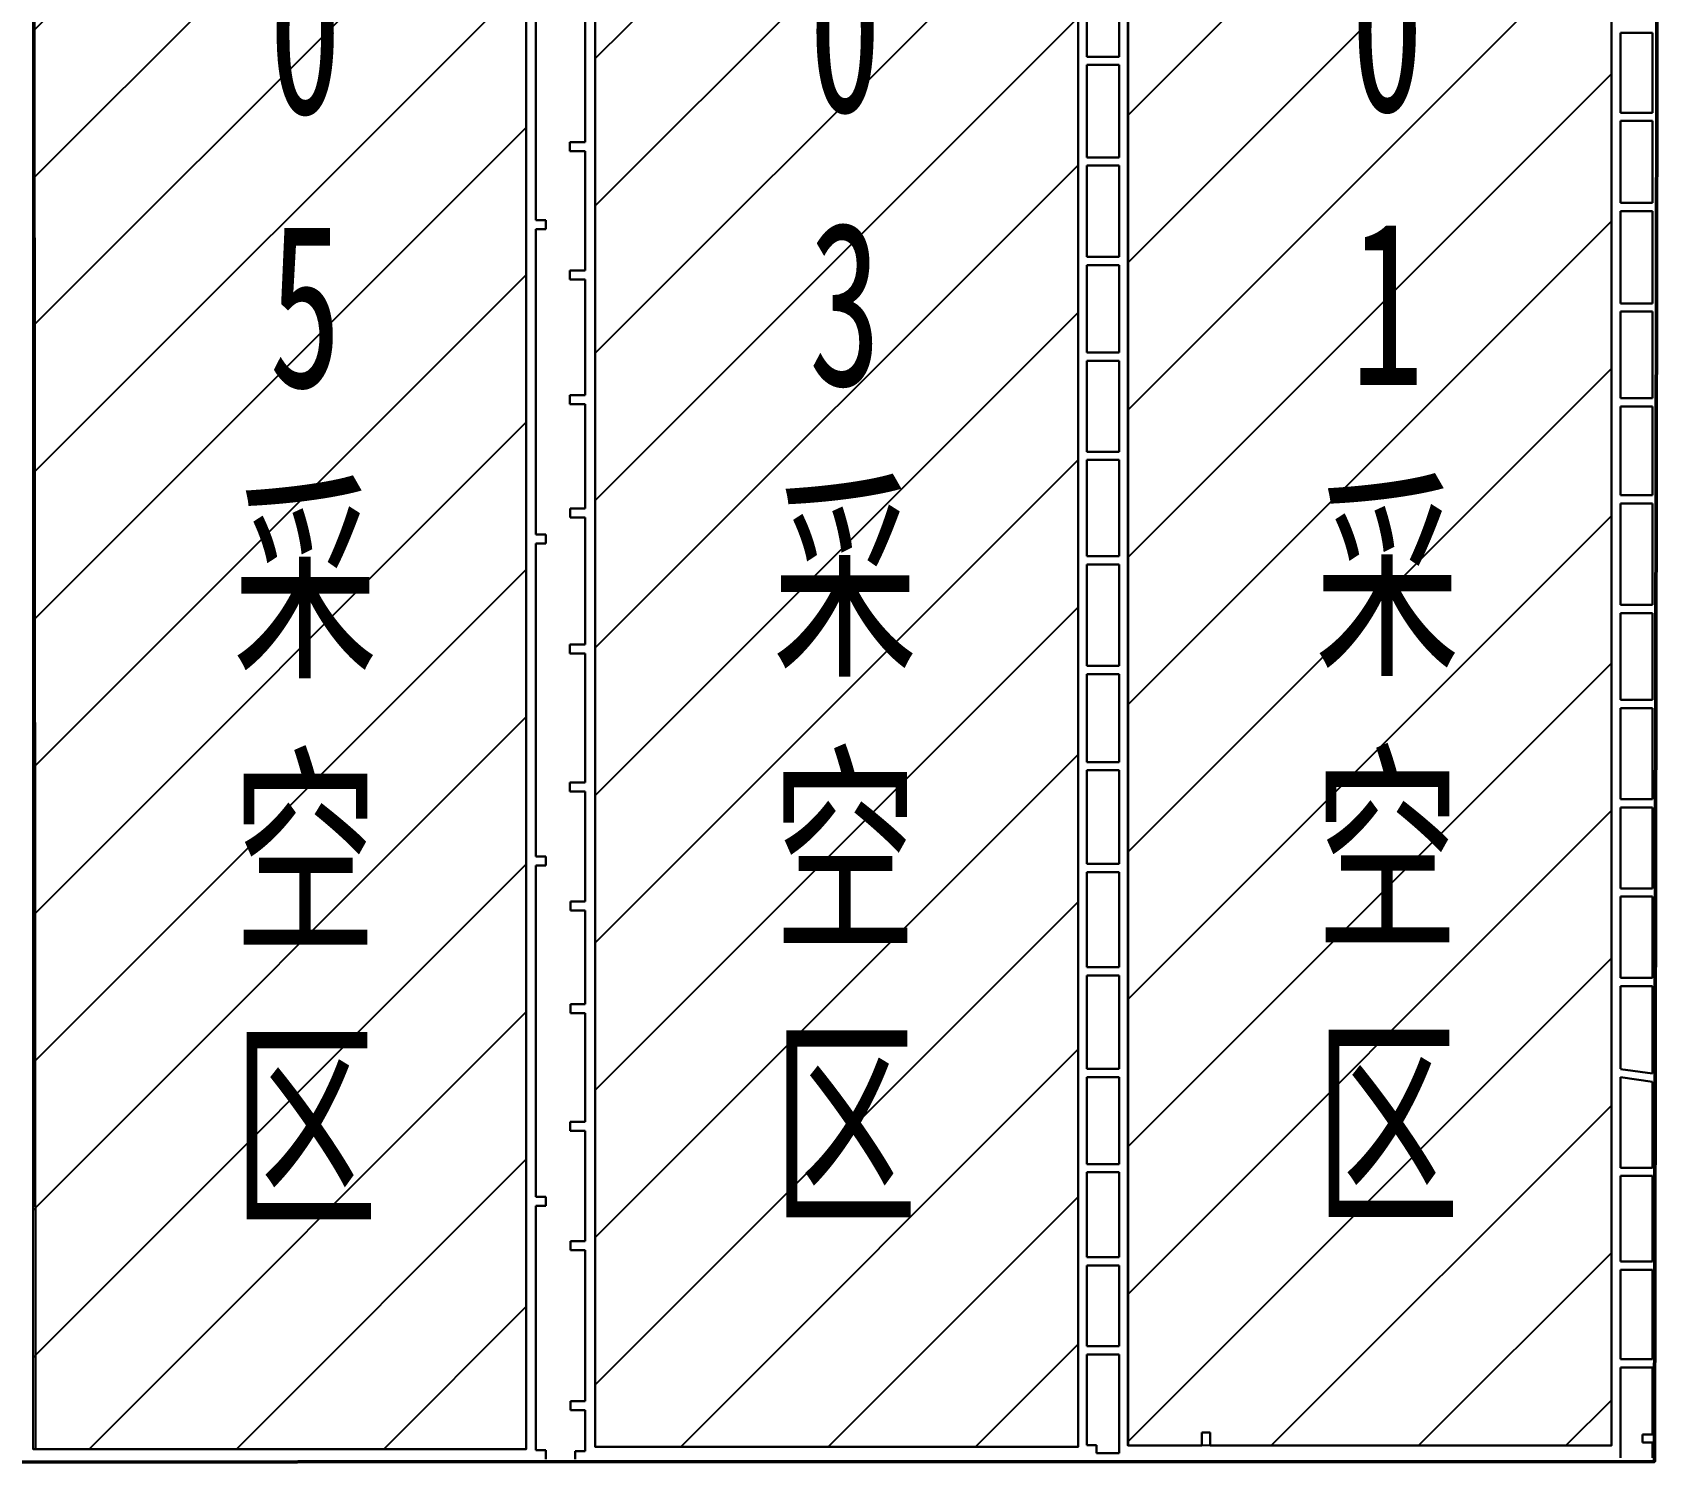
# Model space of a CAD drawing. Header units: millimetres. Extents: x 37468544 to 37497214, y 4323540 to 4346451.
# Drawn here: x 37470326 to 37471316, y 4343091 to 4343957 of the extents above; entities that cross this region are included whole.
import ezdxf

# ---------------------------------------------------------------- set-up
doc = ezdxf.new("R2010")
doc.units = ezdxf.units.MM
doc.layers.add('0-52煤可采区范围', color=150, linetype='Continuous', lineweight=30)
doc.layers.add('2-52煤巷道', color=150, linetype='Continuous', lineweight=30)
doc.styles.add('宋体', font='simsun.ttc', dxfattribs={"width": 0.65})

msp = doc.modelspace()

# ---------------------------------------------------------------- hatches: boundary and pattern name
h = msp.add_hatch()
h.set_pattern_fill('ANSI31', color=252, scale=20)
h.paths.add_polyline_path([(37470326.87, 4346062.32), (37470627.37, 4346065.48), (37470627.37, 4343094.06), (37470326.87, 4343094.06)])
h.paths.add_polyline_path([(37469992.37, 4346058.71), (37470292.87, 4346061.86), (37470292.87, 4343094.06), (37469992.37, 4343094.06)])
h.paths.add_polyline_path([(37470669.37, 4346061.26), (37470963.67, 4346061.26), (37470963.67, 4343095.52), (37470669.37, 4343095.52)])
h.paths.add_polyline_path([(37470993.92, 4346061.36), (37471288.67, 4346061.36), (37471288.67, 4343096.16), (37470993.92, 4343096.16)])
h.paths.add_polyline_path([(37469668.17, 4346055.4), (37469958.37, 4346058.45), (37469958.37, 4343094.06), (37469668.17, 4343094.06)])

# ---------------------------------------------------------------- linework, layer by layer
at = {"color": 252}
for points in [[(37470326.87, 4346062.32), (37470627.37, 4346065.48), (37470627.37, 4343094.06), (37470326.87, 4343094.06)], [(37470669.37, 4346061.26), (37470963.67, 4346061.26), (37470963.67, 4343095.52), (37470669.37, 4343095.52)], [(37470993.92, 4346061.36), (37471288.67, 4346061.36), (37471288.67, 4343096.16), (37470993.92, 4343096.16)]]:
    msp.add_lwpolyline(points, close=True, dxfattribs=at)
at = {"layer": '0-52煤可采区范围', "color": 3, "lineweight": 50}
msp.add_lwpolyline([(37477009.73, 4339412.71), (37477009.54, 4341286.59), (37475588.75, 4342624.81), (37475818.5, 4343042.51), (37475816.28, 4344273.96), (37475365.08, 4344273.96), (37475365.08, 4345662.74), (37473999, 4345662.74), (37473999, 4346100.6), (37472500, 4346109), (37471319.96, 4346096.7), (37471314.92, 4343086.57), (37469660.97, 4343086.14), (37469660.97, 4346079.4), (37468609.66, 4346068.44), (37468577.05, 4339935.72)], dxfattribs=at)
at = {"layer": '2-52煤巷道', "color": 150, "linetype": 'Continuous', "lineweight": 30}
for p, q in [((37470669.36, 4343095.52), (37470669.37, 4346061.26)), ((37470963.67, 4343095.52), (37470963.67, 4346061.26)), ((37470993.92, 4346061.36), (37470994.17, 4343096.16)), ((37471288.67, 4343096.16), (37471288.67, 4346061.36)), ((37470328.32, 4343094.03), (37470326.87, 4344838.19)), ((37470627.37, 4343094.06), (37470627.37, 4344652.94)), ((37470633.17, 4343842.81), (37470633.17, 4343995.97)), ((37470968.92, 4343942.5), (37470968.92, 4343988.1)), ((37470988.67, 4343942.5), (37470988.67, 4343988.1)), ((37470663.17, 4343966.11), (37470663.17, 4343890.43)), ((37471294.17, 4343908.35), (37471294.17, 4343957.12)), ((37471294.17, 4343957.12), (37471313.67, 4343957.12)), ((37471313.67, 4343908.35), (37471313.67, 4343957.12)), ((37470968.92, 4343942.5), (37470988.67, 4343942.5)), ((37470968.92, 4343881.16), (37470968.92, 4343937.5)), ((37470968.92, 4343937.5), (37470988.67, 4343937.5)), ((37470988.67, 4343881.16), (37470988.67, 4343937.5)), ((37471294.17, 4343908.35), (37471313.67, 4343908.35)), ((37471294.17, 4343903.35), (37471313.67, 4343903.35)), ((37471294.17, 4343853.42), (37471294.17, 4343903.35)), ((37471313.67, 4343853.42), (37471313.67, 4343903.35)), ((37470653.88, 4343890.43), (37470663.17, 4343890.43)), ((37470653.88, 4343884.93), (37470653.88, 4343890.43)), ((37470653.88, 4343884.93), (37470663.17, 4343884.93)), ((37470663.17, 4343812.25), (37470663.17, 4343884.93)), ((37470968.92, 4343881.16), (37470988.67, 4343881.16)), ((37470968.92, 4343820.45), (37470968.92, 4343876.16)), ((37470968.92, 4343876.16), (37470988.67, 4343876.16)), ((37470988.67, 4343820.45), (37470988.67, 4343876.16)), ((37471294.17, 4343853.42), (37471313.67, 4343853.42)), ((37471294.17, 4343848.42), (37471313.67, 4343848.42)), ((37471294.17, 4343792.2), (37471294.17, 4343848.42)), ((37471313.67, 4343792.2), (37471313.67, 4343848.42)), ((37470633.17, 4343842.81), (37470639.17, 4343842.81)), ((37470633.17, 4343651.42), (37470633.17, 4343837.31)), ((37470633.17, 4343837.31), (37470639.17, 4343837.31)), ((37470639.17, 4343837.31), (37470639.17, 4343842.81)), ((37470968.92, 4343820.45), (37470988.67, 4343820.45)), ((37470653.88, 4343812.25), (37470663.17, 4343812.25)), ((37470653.88, 4343806.75), (37470653.88, 4343812.25)), ((37470653.88, 4343806.75), (37470663.17, 4343806.75)), ((37470663.17, 4343736.25), (37470663.17, 4343806.75)), ((37470968.92, 4343815.45), (37470988.67, 4343815.45)), ((37470968.92, 4343762.17), (37470968.92, 4343815.45)), ((37470988.67, 4343762.17), (37470988.67, 4343815.45)), ((37471294.17, 4343792.2), (37471313.67, 4343792.2)), ((37471294.17, 4343787.2), (37471313.67, 4343787.2)), ((37471294.17, 4343734.41), (37471294.17, 4343787.2)), ((37471313.67, 4343734.41), (37471313.67, 4343787.2)), ((37470968.92, 4343762.17), (37470988.67, 4343762.17)), ((37470968.92, 4343757.17), (37470988.67, 4343757.17)), ((37470968.92, 4343701.81), (37470968.92, 4343757.17)), ((37470988.67, 4343701.81), (37470988.67, 4343757.17)), ((37470653.88, 4343736.25), (37470663.17, 4343736.25)), ((37470653.88, 4343730.75), (37470653.88, 4343736.25)), ((37470653.88, 4343730.75), (37470663.17, 4343730.75)), ((37470663.17, 4343667.25), (37470663.17, 4343730.75)), ((37471294.17, 4343734.41), (37471313.67, 4343734.41)), ((37471294.17, 4343729.41), (37471313.67, 4343729.41)), ((37471294.17, 4343675.29), (37471294.17, 4343729.41)), ((37471313.67, 4343675.29), (37471313.67, 4343729.41)), ((37470968.92, 4343701.81), (37470988.67, 4343701.81)), ((37470968.92, 4343696.81), (37470988.67, 4343696.81)), ((37470968.92, 4343638.12), (37470968.92, 4343696.81)), ((37470988.67, 4343638.12), (37470988.67, 4343696.81)), ((37470654.18, 4343667.25), (37470663.17, 4343667.25)), ((37470654.18, 4343661.75), (37470654.18, 4343667.25)), ((37471294.17, 4343675.29), (37471313.67, 4343675.29)), ((37471294.17, 4343670.29), (37471313.67, 4343670.29)), ((37471294.17, 4343608.42), (37471294.17, 4343670.29)), ((37471313.67, 4343608.42), (37471313.67, 4343670.29)), ((37470654.18, 4343661.75), (37470663.17, 4343661.75)), ((37470663.17, 4343584.25), (37470663.17, 4343661.75)), ((37470633.17, 4343651.42), (37470639.17, 4343651.42)), ((37470639.17, 4343645.92), (37470639.17, 4343651.42)), ((37470633.17, 4343455.24), (37470633.17, 4343645.92)), ((37470633.17, 4343645.92), (37470639.17, 4343645.92)), ((37470968.92, 4343638.12), (37470988.67, 4343638.12)), ((37470968.92, 4343633.12), (37470988.67, 4343633.12)), ((37470968.92, 4343571.23), (37470968.92, 4343633.12)), ((37470988.67, 4343619.16), (37470988.67, 4343633.12)), ((37470988.67, 4343571.23), (37470988.67, 4343619.16)), ((37471294.17, 4343608.42), (37471313.67, 4343608.42)), ((37471294.17, 4343603.42), (37471313.67, 4343603.42)), ((37471294.17, 4343550.62), (37471294.17, 4343603.42)), ((37471313.67, 4343550.62), (37471313.67, 4343603.42)), ((37470653.88, 4343584.25), (37470663.17, 4343584.25)), ((37470653.88, 4343578.75), (37470653.88, 4343584.25)), ((37470653.88, 4343578.75), (37470663.17, 4343578.75)), ((37470663.17, 4343500.28), (37470663.17, 4343578.75)), ((37470968.92, 4343571.23), (37470988.67, 4343571.23)), ((37470968.92, 4343512.66), (37470968.92, 4343566.23)), ((37470968.92, 4343566.23), (37470988.67, 4343566.23)), ((37470988.67, 4343512.66), (37470988.67, 4343566.23)), ((37471294.17, 4343550.62), (37471313.67, 4343550.62)), ((37471294.17, 4343515.16), (37471294.17, 4343545.62)), ((37471294.17, 4343545.62), (37471313.67, 4343545.62)), ((37471313.67, 4343489.98), (37471313.67, 4343545.62)), ((37470968.92, 4343512.66), (37470988.67, 4343512.66)), ((37471294.17, 4343489.98), (37471294.17, 4343515.16)), ((37470653.88, 4343500.28), (37470663.17, 4343500.28)), ((37470653.88, 4343494.78), (37470653.88, 4343500.28)), ((37470968.92, 4343507.66), (37470988.67, 4343507.66)), ((37470968.92, 4343450.66), (37470968.92, 4343507.66)), ((37470988.67, 4343450.66), (37470988.67, 4343507.66)), ((37470653.88, 4343494.78), (37470663.17, 4343494.78)), ((37470663.17, 4343427.73), (37470663.17, 4343494.78)), ((37471294.17, 4343489.98), (37471313.67, 4343489.98)), ((37471294.17, 4343435.73), (37471294.17, 4343484.98)), ((37471294.17, 4343484.98), (37471313.67, 4343484.98)), ((37471313.67, 4343435.73), (37471313.67, 4343484.98)), ((37470633.17, 4343455.24), (37470639.17, 4343455.24)), ((37470633.17, 4343247.81), (37470633.17, 4343449.74)), ((37470633.17, 4343449.74), (37470639.17, 4343449.74)), ((37470639.17, 4343449.74), (37470639.17, 4343455.24)), ((37470968.92, 4343450.66), (37470988.67, 4343450.66)), ((37470968.92, 4343445.66), (37470988.67, 4343445.66)), ((37470968.92, 4343387.66), (37470968.92, 4343445.66)), ((37470988.67, 4343387.66), (37470988.67, 4343445.66)), ((37471294.17, 4343435.73), (37471313.67, 4343435.73)), ((37471294.17, 4343430.73), (37471313.67, 4343430.73)), ((37471294.17, 4343381.16), (37471294.17, 4343430.73)), ((37471313.67, 4343381.16), (37471313.67, 4343430.73)), ((37470654.25, 4343427.73), (37470663.17, 4343427.73)), ((37470654.25, 4343422.23), (37470654.25, 4343427.73)), ((37470654.25, 4343422.23), (37470663.17, 4343422.23)), ((37470663.17, 4343365.12), (37470663.17, 4343422.23)), ((37470968.92, 4343387.66), (37470988.67, 4343387.66)), ((37470968.92, 4343382.66), (37470988.67, 4343382.66)), ((37470968.92, 4343382.66), (37470968.92, 4343325.72)), ((37470988.67, 4343325.72), (37470988.67, 4343382.66)), ((37471294.17, 4343381.16), (37471313.67, 4343381.16)), ((37471294.17, 4343376.16), (37471313.67, 4343376.16)), ((37471294.17, 4343325.71), (37471294.17, 4343376.16)), ((37471313.67, 4343322.82), (37471313.67, 4343376.16)), ((37470654.25, 4343365.12), (37470663.17, 4343365.12)), ((37470654.25, 4343359.62), (37470654.25, 4343365.12)), ((37470654.25, 4343359.62), (37470663.17, 4343359.62)), ((37470663.17, 4343293.54), (37470663.17, 4343359.62)), ((37470968.92, 4343325.72), (37470988.67, 4343325.72)), ((37470968.92, 4343320.72), (37470988.67, 4343320.72)), ((37470968.92, 4343267.74), (37470968.92, 4343320.72)), ((37470988.67, 4343267.74), (37470988.67, 4343320.72)), ((37471294.17, 4343325.64), (37471313.67, 4343322.82)), ((37471294.17, 4343265.52), (37471294.17, 4343320.66)), ((37471294.17, 4343320.59), (37471313.67, 4343317.76)), ((37471313.67, 4343265.52), (37471313.67, 4343317.76)), ((37470654.07, 4343293.54), (37470663.17, 4343293.54)), ((37470654.07, 4343288.04), (37470654.07, 4343293.54)), ((37470654.07, 4343288.04), (37470663.17, 4343288.04)), ((37470663.17, 4343220.85), (37470663.17, 4343288.04)), ((37470968.92, 4343267.74), (37470988.67, 4343267.74)), ((37470968.92, 4343211.02), (37470968.92, 4343262.74)), ((37470968.92, 4343262.74), (37470988.67, 4343262.74)), ((37470988.67, 4343211.02), (37470988.67, 4343262.74)), ((37471294.17, 4343265.52), (37471313.67, 4343265.52)), ((37471294.17, 4343260.52), (37471313.67, 4343260.52)), ((37471294.17, 4343208.34), (37471294.17, 4343260.52)), ((37471313.67, 4343208.34), (37471313.67, 4343260.52)), ((37470633.17, 4343247.81), (37470639.17, 4343247.81)), ((37470633.17, 4343093.41), (37470633.17, 4343242.31)), ((37470633.17, 4343242.31), (37470639.17, 4343242.31)), ((37470639.17, 4343242.31), (37470639.17, 4343247.81)), ((37470654.25, 4343215.35), (37470654.25, 4343220.85)), ((37470654.25, 4343220.85), (37470663.17, 4343220.85)), ((37470654.25, 4343215.35), (37470663.17, 4343215.35)), ((37470663.17, 4343123.34), (37470663.17, 4343215.35)), ((37470968.92, 4343211.02), (37470988.67, 4343211.02)), ((37470968.92, 4343206.02), (37470988.67, 4343206.02)), ((37470968.92, 4343156.78), (37470968.92, 4343206.02)), ((37470988.67, 4343156.78), (37470988.67, 4343206.02)), ((37471294.17, 4343208.34), (37471313.67, 4343208.34)), ((37471294.17, 4343203.34), (37471313.67, 4343203.34)), ((37471294.17, 4343148.8), (37471294.17, 4343203.34)), ((37471313.67, 4343148.8), (37471313.67, 4343203.34)), ((37470968.92, 4343156.78), (37470988.67, 4343156.78)), ((37470968.92, 4343151.78), (37470988.67, 4343151.78)), ((37470968.92, 4343096.52), (37470968.92, 4343151.78)), ((37470988.67, 4343091.56), (37470988.67, 4343151.78)), ((37471294.17, 4343148.8), (37471313.67, 4343148.8)), ((37471294.17, 4343088.81), (37471294.17, 4343143.8)), ((37471294.17, 4343143.8), (37471313.67, 4343143.8)), ((37471313.67, 4343103.04), (37471313.67, 4343143.8)), ((37470654.22, 4343117.84), (37470654.22, 4343123.34)), ((37470654.22, 4343123.34), (37470663.17, 4343123.34)), ((37470654.22, 4343117.84), (37470663.17, 4343117.84)), ((37470663.17, 4343092.87), (37470663.17, 4343117.84)), ((37471039.13, 4343104.16), (37471044.13, 4343104.16)), ((37471039.13, 4343096.16), (37471039.13, 4343104.16)), ((37471044.13, 4343096.16), (37471044.13, 4343104.16)), ((37471313.67, 4343103.04), (37471307.67, 4343103.04)), ((37471307.67, 4343098.04), (37471307.67, 4343103.04)), ((37470669.36, 4343095.52), (37470963.67, 4343095.52)), ((37470968.92, 4343096.52), (37470974.92, 4343096.52)), ((37470974.92, 4343096.52), (37470974.92, 4343091.56)), ((37470994.17, 4343096.16), (37471010.13, 4343096.16)), ((37471010.13, 4343096.16), (37471039.13, 4343096.16)), ((37471044.13, 4343096.16), (37471288.67, 4343096.16)), ((37471313.67, 4343098.04), (37471307.67, 4343098.04)), ((37471313.67, 4343088.81), (37471313.67, 4343098.04)), ((37470657.17, 4343092.87), (37470663.17, 4343092.87)), ((37470657.17, 4343087.87), (37470657.17, 4343092.87)), ((37470974.92, 4343091.56), (37470988.67, 4343091.56))]:
    msp.add_line(p, q, dxfattribs=at)
for points in [[(37470326.87, 4343094.06), (37470627.37, 4343094.06)], [(37470633.17, 4343094.41), (37470633.17, 4343095.06)], [(37470633.17, 4343093.41), (37470639.17, 4343093.41)], [(37470639.17, 4343087.91), (37470639.17, 4343093.41)]]:
    msp.add_lwpolyline(points, dxfattribs=at)

# ---------------------------------------------------------------- texts
at = {"color": 7, "lineweight": 0, "char_height": 100, "width": 113.6086, "attachment_point": 1, "style": '宋体'}
for s, insert in [('\\pxqc;\\fSimSun|b1|i0|c134|p2;8\\P5\\P2\\P0\\P5\\P采\\P空\\P区', (37470435.84, 4344507.85)), ('\\pxqc;\\fSimSun|b1|i0|c134|p2;8\\P5\\P2\\P0\\P3\\P采\\P空\\P区', (37470764.82, 4344508.91)), ('\\pxqc;\\fSimSun|b1|i0|c134|p2;8\\P5\\P2\\P0\\P1\\P采\\P空\\P区', (37471095.29, 4344509.25))]:
    msp.add_mtext(s, dxfattribs=dict(at, insert=insert))

doc.saveas('drawing.dxf')
